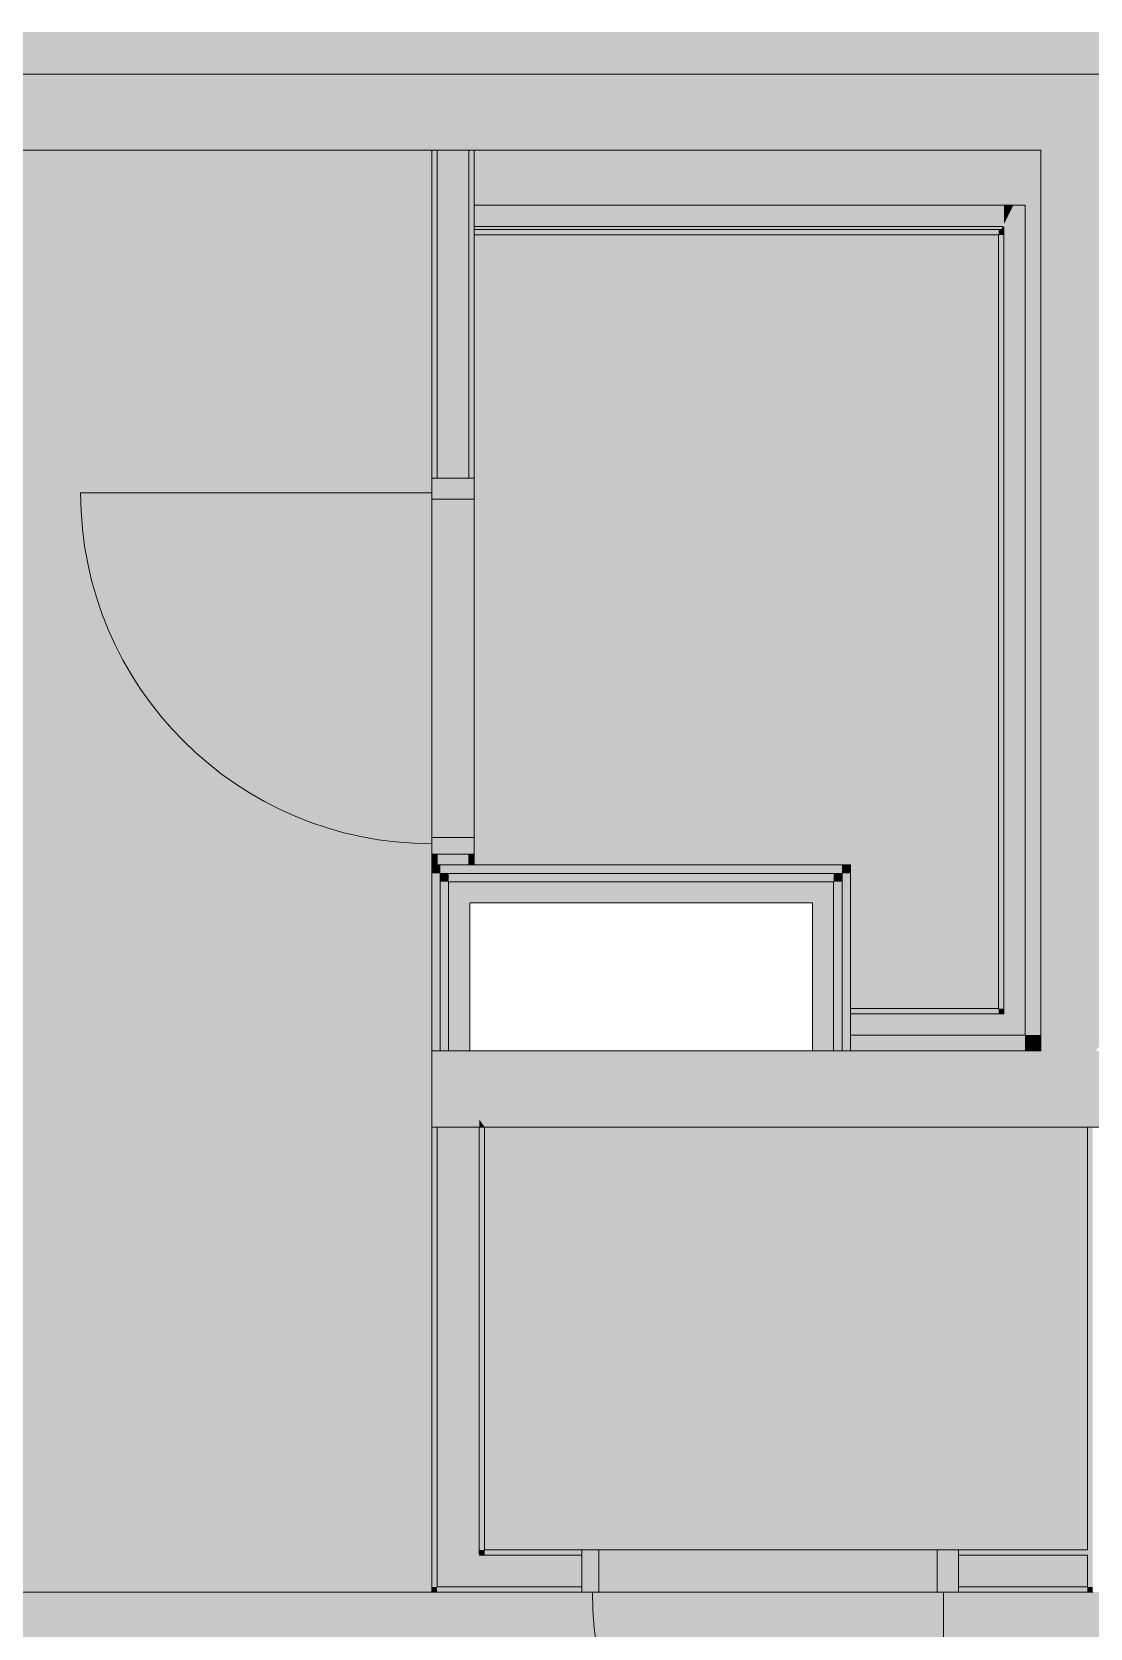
# Model space of a CAD drawing. Header units: metres. Extents: x -3.9 to 83, y -38 to 6.2.
# Drawn here: x 35.668 to 38.17, y -9.96 to -6.185 of the extents above; entities that cross this region are included whole.
import ezdxf

# ---------------------------------------------------------------- set-up
doc = ezdxf.new("R2010")
doc.units = ezdxf.units.M
doc.header["$MEASUREMENT"] = 0
doc.set_wipeout_variables(frame=1)
doc.linetypes.add('Schnittlinie', pattern=[0.006, 0.003, -0.0015, 0, -0.0015])
doc.linetypes.add('Wipeout_Contour', pattern=[1, 0, -1])
for name, color, linetype in [('0._Erdgeschoß PP Icon_1_0', 7, 'Continuous'), ('0._Erdgeschoß PP Icon_1_120 Wand Innen tragend', 7, 'Continuous'), ('0._Erdgeschoß PP Icon_1_130 Wand Innen', 7, 'Continuous'), ('0._Erdgeschoß PP Icon_1_135 Wand Vorsatzschale', 7, 'Continuous'), ('0._Erdgeschoß PP Icon_1_170 Schachtwände', 7, 'Continuous'), ('0._Erdgeschoß PP Icon_1_810 Raum', 7, 'Continuous'), ('0._Erdgeschoß PP Icon_1_815 Raumbegrenzung', 7, 'Continuous')]:
    doc.layers.add(name, color=color, linetype=linetype)

msp = doc.modelspace()

# ---------------------------------------------------------------- wipeouts: each hides what was drawn before it
at = {"color": 254, "linetype": 'Wipeout_Contour', "lineweight": 0, "ltscale": 193.488375}
msp.add_wipeout([(28.2051, 3.5109), (28.2051, -37.8391), (52.5858, -37.8391), (52.5858, 3.5109)], dxfattribs=at).dxf.layer = '0._Erdgeschoß PP Icon_1_0'

# ---------------------------------------------------------------- next in the draw order: hatches: boundary and pattern name
at = {"layer": '0._Erdgeschoß PP Icon_1_120 Wand Innen tragend', "linetype": 'Continuous', "lineweight": 0, "true_color": 0x000000}
for points in [[(32.1417, -6.1854), (32.1421, -6.2854), (40.1634, -6.2854), (40.1634, -6.1854)], [(40.1634, -6.2854), (32.1421, -6.2854), (32.1427, -6.4654), (40.1634, -6.4654)], [(38.183, -8.5954), (38.2334, -8.5254), (38.2334, -6.4654), (38.0534, -6.4654), (38.0534, -8.5954)], [(36.6259, -8.6134), (36.6134, -8.5954), (36.6134, -8.7754), (36.6259, -8.7754)], [(36.7384, -8.7754), (38.0534, -8.7754), (38.0534, -8.5954), (36.6134, -8.5954)], [(38.183, -8.5954), (38.0534, -8.7754), (38.2334, -8.7754), (38.2334, -8.5954)], [(38.183, -8.5954), (38.0534, -8.5954), (38.0534, -8.7754)], [(36.7259, -8.7754), (36.7259, -8.7574), (36.6259, -8.6134), (36.6259, -8.7754)], [(36.7384, -8.7754), (36.7259, -8.7574), (36.7259, -8.7754)], [(38.1759, -9.8629), (38.1759, -8.7754), (38.1634, -8.7754), (38.1634, -9.8629)], [(38.1759, -9.8629), (38.1634, -9.8754), (38.1759, -9.8754)], [(38.1634, -9.8629), (38.1634, -9.8754), (38.1759, -9.8629)]]:
    msp.add_hatch(color=18, dxfattribs=at).paths.add_polyline_path(points)
at = {"layer": '0._Erdgeschoß PP Icon_1_130 Wand Innen', "linetype": 'Continuous', "lineweight": 0, "true_color": 0x000000}
for points in [[(36.6134, -6.4654), (36.6134, -7.2404), (36.6259, -7.2404), (36.6259, -6.4654)], [(36.6259, -7.2404), (36.7009, -7.2404), (36.7009, -6.4654), (36.6259, -6.4654)], [(36.7009, -6.4654), (36.7009, -7.2404), (36.7134, -7.2404), (36.7134, -6.4654)], [(36.6134, -8.1554), (36.6259, -8.1554), (36.6259, -8.1304), (36.6134, -8.1304)], [(36.6259, -8.1304), (36.6259, -8.1554), (36.7009, -8.1554), (36.7009, -8.1304)], [(36.7134, -8.1304), (36.7009, -8.1304), (36.7009, -8.1554), (36.7134, -8.1554)], [(36.6259, -9.8629), (36.6259, -8.7754), (36.6134, -8.7754), (36.6134, -9.8629)], [(36.7227, -9.7879), (36.7259, -9.7854), (36.7259, -8.7754), (36.6259, -8.7754), (36.6259, -9.7879)], [(36.7384, -9.7754), (36.7384, -8.7754), (36.7259, -8.7754), (36.7259, -9.7754)], [(36.7384, -9.7754), (36.7259, -9.7854), (36.7259, -9.7879), (36.7384, -9.7879)], [(36.7259, -9.7854), (36.7384, -9.7754), (36.7259, -9.7754)], [(36.7384, -9.7754), (36.7384, -9.7879), (36.9684, -9.7879), (36.9684, -9.7754)], [(37.8584, -9.7879), (38.1634, -9.7879), (38.1634, -9.7754), (37.8584, -9.7754)], [(36.629, -9.8629), (36.7227, -9.7879), (36.6259, -9.7879), (36.6259, -9.8629)], [(36.7259, -9.7879), (36.7227, -9.7879), (36.629, -9.8629), (36.7259, -9.8629)], [(36.7259, -9.8629), (36.9684, -9.8629), (36.9684, -9.7879), (36.7259, -9.7879)], [(37.8584, -9.8629), (38.1634, -9.8629), (38.1634, -9.7879), (37.8584, -9.7879)], [(36.6134, -9.8629), (36.6134, -9.8754), (36.6259, -9.8654), (36.6259, -9.8629)], [(36.6134, -9.8754), (36.6259, -9.8754), (36.6259, -9.8654)], [(36.6259, -9.8654), (36.6259, -9.8754), (36.9684, -9.8754), (36.9684, -9.8629), (36.629, -9.8629)], [(38.1634, -9.8629), (37.8584, -9.8629), (37.8584, -9.8754), (38.1634, -9.8754)]]:
    msp.add_hatch(color=18, dxfattribs=at).paths.add_polyline_path(points)
at = {"layer": '0._Erdgeschoß PP Icon_1_130 Wand Innen', "linetype": 'Continuous', "lineweight": 13, "true_color": 0xf9f8f6}
for points in [[(36.7134, -7.2404), (36.6134, -7.2404), (36.6134, -8.1304), (36.7134, -8.1304)], [(37.8584, -9.7754), (36.9684, -9.7754), (36.9684, -9.8754), (37.8584, -9.8754)]]:
    msp.add_hatch(color=7, dxfattribs=at).paths.add_polyline_path(points)
at = {"layer": '0._Erdgeschoß PP Icon_1_130 Wand Innen', "linetype": 'Continuous', "lineweight": 0, "true_color": 0xffffff}
for points in [[(36.6134, -7.2404), (36.6134, -7.2904), (36.7134, -7.2904), (36.7134, -7.2404)], [(36.7134, -8.1304), (36.7134, -8.0904), (36.6134, -8.0904), (36.6134, -8.1304)], [(36.9684, -9.7754), (36.9684, -9.8754), (37.0084, -9.8754), (37.0084, -9.7754)], [(37.8584, -9.8754), (37.8584, -9.7754), (37.8084, -9.7754), (37.8084, -9.8754)]]:
    msp.add_hatch(color=7, dxfattribs=at).paths.add_polyline_path(points)
at = {"layer": '0._Erdgeschoß PP Icon_1_135 Wand Vorsatzschale', "linetype": 'Continuous', "lineweight": 0, "true_color": 0x000000}
for points in [[(38.0159, -6.4654), (36.7134, -6.4654), (36.7134, -6.5954), (37.9884, -6.5954), (38.0159, -6.5404)], [(38.0159, -6.5954), (38.0534, -6.5954), (38.0534, -6.4654), (38.0159, -6.5404)], [(38.0159, -6.4654), (38.0159, -6.5404), (38.0534, -6.4654)], [(38.0159, -6.5954), (38.0159, -6.5404), (37.9884, -6.5954)], [(37.9659, -6.5954), (36.7134, -6.5954), (36.7134, -6.6454), (37.9634, -6.6454), (37.9659, -6.6404)], [(38.0159, -6.6454), (38.0159, -6.5954), (37.9884, -6.5954), (37.9659, -6.6404), (37.9659, -6.6454)], [(37.9659, -6.6404), (37.9884, -6.5954), (37.9659, -6.5954)], [(38.0534, -8.5579), (38.0534, -6.5954), (38.0159, -6.5954), (38.0159, -8.5579)], [(36.7134, -6.6529), (37.9596, -6.6529), (37.9634, -6.6454), (36.7134, -6.6454)], [(37.9534, -6.6529), (36.7134, -6.6529), (36.7134, -6.6654), (37.9534, -6.6654)], [(37.9596, -6.6529), (37.9534, -6.6654), (37.9659, -6.6654), (37.9659, -6.6529)], [(37.9534, -6.6654), (37.9596, -6.6529), (37.9534, -6.6529)], [(37.9659, -8.4954), (37.9659, -6.6654), (37.9534, -6.6654), (37.9534, -8.4954)], [(37.9659, -6.6529), (37.9659, -6.6454), (37.9634, -6.6454), (37.9596, -6.6529)], [(38.0159, -8.5079), (38.0159, -6.6454), (37.9659, -6.6454), (37.9659, -8.5079)], [(37.9534, -8.4954), (37.6034, -8.4954), (37.6034, -8.5079), (37.9534, -8.5079)], [(37.9659, -8.5079), (37.6034, -8.5079), (37.6034, -8.5579), (37.9659, -8.5579)], [(37.9534, -8.4954), (37.9534, -8.5079), (37.9659, -8.5079)], [(37.9659, -8.4954), (37.9534, -8.4954), (37.9659, -8.5079)], [(37.9659, -8.5079), (37.9659, -8.5579), (38.0159, -8.5579)], [(38.0159, -8.5079), (37.9659, -8.5079), (38.0159, -8.5579)], [(38.0159, -8.5579), (37.6034, -8.5579), (37.6034, -8.5954), (38.0159, -8.5954)], [(38.0159, -8.5579), (38.0159, -8.5954), (38.0534, -8.5954)], [(38.0534, -8.5579), (38.0159, -8.5579), (38.0534, -8.5954)]]:
    msp.add_hatch(color=18, dxfattribs=at).paths.add_polyline_path(points)
at = {"layer": '0._Erdgeschoß PP Icon_1_170 Schachtwände', "linetype": 'Continuous', "lineweight": 0, "true_color": 0x000000}
for points in [[(36.6334, -8.1754), (36.6134, -8.1554), (36.6134, -8.1754)], [(36.6334, -8.1554), (36.6134, -8.1554), (36.6334, -8.1754)], [(36.6134, -8.1754), (36.6134, -8.5954), (36.6334, -8.5954), (36.6334, -8.1754)], [(36.6334, -8.1554), (36.6334, -8.1754), (37.5834, -8.1754), (37.5834, -8.1554)], [(36.6534, -8.1954), (36.6334, -8.1754), (36.6334, -8.1954)], [(36.6534, -8.1754), (36.6334, -8.1754), (36.6534, -8.1954)], [(36.6534, -8.1754), (36.6534, -8.1954), (37.5634, -8.1954), (37.5634, -8.1754)], [(37.5634, -8.1954), (37.5834, -8.1954), (37.5834, -8.1754)], [(37.5634, -8.1754), (37.5634, -8.1954), (37.5834, -8.1754)], [(37.5834, -8.1754), (37.6034, -8.1754), (37.6034, -8.1554)], [(37.5834, -8.1554), (37.5834, -8.1754), (37.6034, -8.1554)], [(37.5834, -8.1754), (37.5834, -8.5954), (37.6034, -8.5954), (37.6034, -8.1754)], [(36.6334, -8.1954), (36.6334, -8.5954), (36.6534, -8.5954), (36.6534, -8.1954)], [(36.7034, -8.2454), (36.6534, -8.1954), (36.6534, -8.2454)], [(36.7034, -8.1954), (36.6534, -8.1954), (36.7034, -8.2454)], [(36.7034, -8.2454), (37.5134, -8.2454), (37.5134, -8.1954), (36.7034, -8.1954)], [(37.5134, -8.2454), (37.5634, -8.2454), (37.5634, -8.1954)], [(37.5134, -8.2454), (37.5634, -8.1954), (37.5134, -8.1954)], [(37.5634, -8.1954), (37.5634, -8.5954), (37.5834, -8.5954), (37.5834, -8.1954)], [(36.6534, -8.2454), (36.6534, -8.5954), (36.7034, -8.5954), (36.7034, -8.2454)], [(37.5134, -8.2454), (37.5134, -8.5954), (37.5634, -8.5954), (37.5634, -8.2454)]]:
    msp.add_hatch(color=18, dxfattribs=at).paths.add_polyline_path(points)
at = {"layer": '0._Erdgeschoß PP Icon_1_810 Raum', "linetype": 'Continuous', "lineweight": 13, "true_color": 0xf9f8f6}
for points in [[(34.8534, -6.4654), (34.8534, -8.5954), (35.5534, -8.5954), (35.5534, -8.7754), (35.5534, -9.8754), (36.6134, -9.8754), (36.6134, -8.7754), (36.6134, -8.1554), (36.6134, -6.4654)], [(37.9534, -8.4954), (37.9534, -6.6654), (36.7134, -6.6654), (36.7134, -8.1554), (37.6034, -8.1554), (37.6034, -8.4954)], [(36.7384, -8.7754), (36.7384, -9.7754), (38.1634, -9.7754), (38.1634, -8.7754), (38.0534, -8.7754)], [(35.5534, -9.8754), (35.5534, -11.0754), (37.8734, -11.0754), (38.4034, -11.0754), (38.4034, -9.8754), (38.1634, -9.8754), (36.6134, -9.8754)]]:
    msp.add_hatch(color=7, dxfattribs=at).paths.add_polyline_path(points)

# ---------------------------------------------------------------- next in the draw order: linework, layer by layer
at = {"layer": '0._Erdgeschoß PP Icon_1_120 Wand Innen tragend', "color": 7, "linetype": 'Continuous', "lineweight": 18, "ltscale": 1000}
msp.add_line((40.1634, -6.2854), (32.1421, -6.2854), dxfattribs=at)
at = {"layer": '0._Erdgeschoß PP Icon_1_120 Wand Innen tragend', "color": 7, "linetype": 'Continuous', "lineweight": 18, "ltscale": 1000, "flags": 128}
for points in [[(32.1427, -6.4654), (38.0534, -6.4654)], [(38.0534, -6.4654), (38.0534, -8.5954)], [(38.0534, -8.5954), (36.6134, -8.5954)], [(36.7384, -8.7754), (38.0534, -8.7754)], [(38.0534, -8.7754), (38.2334, -8.7754)]]:
    msp.add_lwpolyline(points, dxfattribs=at)
at = {"layer": '0._Erdgeschoß PP Icon_1_120 Wand Innen tragend', "color": 7, "linetype": 'Continuous', "lineweight": 13, "ltscale": 1000, "flags": 128}
for points in [[(38.1634, -8.7754), (38.1759, -8.7754)], [(38.1634, -8.7754), (38.1634, -9.7754)], [(38.1634, -9.7879), (38.1634, -9.8629)], [(38.1634, -9.8754), (38.1759, -9.8754)]]:
    msp.add_lwpolyline(points, dxfattribs=at)
at = {"layer": '0._Erdgeschoß PP Icon_1_130 Wand Innen', "color": 7, "linetype": 'Continuous', "lineweight": 18, "ltscale": 1000}
for p, q in [((36.6259, -6.4654), (36.6259, -7.2404)), ((36.7009, -7.2404), (36.7009, -6.4654)), ((36.6259, -7.2404), (36.6134, -7.2404)), ((36.6259, -7.2404), (36.6134, -7.2404)), ((36.6259, -7.2404), (36.6134, -7.2404)), ((36.7009, -7.2404), (36.6259, -7.2404)), ((36.7009, -7.2404), (36.6259, -7.2404)), ((36.7009, -7.2404), (36.6259, -7.2404)), ((36.7134, -7.2404), (36.7009, -7.2404)), ((36.7134, -7.2404), (36.7009, -7.2404)), ((36.7134, -7.2404), (36.7009, -7.2404)), ((36.6259, -8.1304), (36.6134, -8.1304)), ((36.6259, -8.1304), (36.6134, -8.1304)), ((36.6259, -8.1304), (36.6134, -8.1304)), ((36.6259, -8.1304), (36.6259, -8.1554)), ((36.7009, -8.1304), (36.6259, -8.1304)), ((36.7009, -8.1304), (36.6259, -8.1304)), ((36.7009, -8.1304), (36.6259, -8.1304)), ((36.7009, -8.1554), (36.7009, -8.1304)), ((36.7134, -8.1304), (36.7009, -8.1304)), ((36.7134, -8.1304), (36.7009, -8.1304)), ((36.7134, -8.1304), (36.7009, -8.1304)), ((36.6259, -8.7754), (36.6134, -8.7754)), ((36.6259, -8.7754), (36.6134, -8.7754)), ((36.6259, -8.7754), (36.7259, -8.7754)), ((36.6259, -8.7754), (36.6259, -9.7879)), ((36.6259, -8.7754), (36.7259, -8.7754)), ((36.7259, -8.7754), (36.7384, -8.7754)), ((36.7259, -9.7854), (36.7259, -8.7754)), ((36.7259, -8.7754), (36.7384, -8.7754)), ((36.9684, -9.7754), (36.9684, -9.7879)), ((36.9684, -9.7754), (36.9684, -9.7879)), ((36.9684, -9.7754), (36.9684, -9.7879)), ((37.8584, -9.7754), (37.8584, -9.7879)), ((37.8584, -9.7754), (37.8584, -9.7879)), ((37.8584, -9.7754), (37.8584, -9.7879)), ((36.6259, -9.7879), (36.6259, -9.8629)), ((36.7259, -9.7879), (36.7384, -9.7879)), ((36.7259, -9.7879), (36.7384, -9.7879)), ((36.9684, -9.7879), (36.7384, -9.7879)), ((36.9684, -9.7879), (36.9684, -9.8629)), ((36.9684, -9.7879), (36.9684, -9.8629)), ((36.9684, -9.7879), (36.9684, -9.8629)), ((38.1634, -9.7879), (37.8584, -9.7879)), ((37.8584, -9.7879), (37.8584, -9.8629)), ((37.8584, -9.7879), (37.8584, -9.8629)), ((37.8584, -9.7879), (37.8584, -9.8629)), ((36.6259, -9.8629), (36.629, -9.8629)), ((36.6259, -9.8629), (36.629, -9.8629)), ((36.629, -9.8629), (36.7259, -9.8629)), ((36.629, -9.8629), (36.7259, -9.8629)), ((36.7259, -9.8629), (36.9684, -9.8629)), ((36.9684, -9.8629), (36.9684, -9.8754)), ((36.9684, -9.8629), (36.9684, -9.8754)), ((36.9684, -9.8629), (36.9684, -9.8754)), ((37.8584, -9.8629), (38.1634, -9.8629)), ((37.8584, -9.8629), (37.8584, -9.8754)), ((37.8584, -9.8629), (37.8584, -9.8754)), ((37.8584, -9.8629), (37.8584, -9.8754))]:
    msp.add_line(p, q, dxfattribs=at)
at = {"layer": '0._Erdgeschoß PP Icon_1_130 Wand Innen', "color": 7, "linetype": 'Schnittlinie', "lineweight": 13, "ltscale": 1000}
for p, q in [((36.6134, -8.1304), (36.6134, -7.2404)), ((36.7134, -8.1304), (36.7134, -7.2404)), ((36.9684, -9.7754), (37.8584, -9.7754)), ((36.9684, -9.8754), (37.8584, -9.8754))]:
    msp.add_line(p, q, dxfattribs=at)
at = {"layer": '0._Erdgeschoß PP Icon_1_130 Wand Innen', "color": 8, "linetype": 'Continuous', "lineweight": 13, "ltscale": 1000}
for p, q in [((36.6134, -7.2404), (36.6134, -7.2904)), ((36.7134, -7.2404), (36.6134, -7.2404)), ((36.7134, -7.2904), (36.7134, -7.2404)), ((36.6134, -7.2904), (36.7134, -7.2904)), ((36.7134, -8.0904), (36.6134, -8.0904)), ((36.6134, -8.0904), (36.6134, -8.1304)), ((36.7134, -8.1304), (36.7134, -8.0904)), ((36.6134, -8.1304), (36.7134, -8.1304)), ((36.9684, -9.7754), (37.0084, -9.7754)), ((36.9684, -9.8754), (36.9684, -9.7754)), ((37.0084, -9.7754), (37.0084, -9.8754)), ((37.8084, -9.8754), (37.8084, -9.7754)), ((37.8084, -9.7754), (37.8584, -9.7754)), ((37.8584, -9.7754), (37.8584, -9.8754)), ((37.0084, -9.8754), (36.9684, -9.8754)), ((37.8584, -9.8754), (37.8084, -9.8754))]:
    msp.add_line(p, q, dxfattribs=at)
at = {"layer": '0._Erdgeschoß PP Icon_1_130 Wand Innen', "color": 8, "linetype": 'Continuous', "lineweight": 0, "ltscale": 1000}
for p, q in [((36.6134, -7.2754), (35.7834, -7.2754)), ((37.8234, -9.8754), (37.8234, -10.7054))]:
    msp.add_line(p, q, dxfattribs=at)
at = {"layer": '0._Erdgeschoß PP Icon_1_130 Wand Innen', "color": 7, "linetype": 'Continuous', "lineweight": 18, "ltscale": 1000, "flags": 128}
for points in [[(36.7134, -6.4654), (36.6134, -6.4654)], [(36.6134, -6.4654), (36.6134, -7.2404)], [(36.7134, -7.2404), (36.7134, -6.4654)], [(36.6134, -8.1304), (36.6134, -8.1554)], [(36.7134, -8.1554), (36.7134, -8.1304)], [(36.6134, -8.1554), (36.7134, -8.1554)], [(36.6134, -8.5954), (36.6134, -8.7754)], [(36.6134, -8.7754), (36.6134, -9.8754)], [(36.7384, -9.7754), (36.7384, -8.7754)], [(36.9684, -9.7754), (36.7384, -9.7754)], [(38.1634, -9.7754), (37.8584, -9.7754)], [(38.1634, -9.8629), (38.1634, -9.7879)], [(36.6134, -9.8754), (36.6259, -9.8754)], [(36.6259, -9.8754), (36.9684, -9.8754)], [(37.8584, -9.8754), (38.1634, -9.8754)]]:
    msp.add_lwpolyline(points, dxfattribs=at)
at = {"layer": '0._Erdgeschoß PP Icon_1_130 Wand Innen', "color": 8, "linetype": 'Continuous', "lineweight": 0, "ltscale": 1000}
for centre in [(36.6134, -7.2754), (37.8234, -9.8754)]:
    msp.add_arc(centre, 0.83, 180, 270, dxfattribs=at)
at = {"layer": '0._Erdgeschoß PP Icon_1_135 Wand Vorsatzschale', "color": 7, "linetype": 'Continuous', "lineweight": 18, "ltscale": 1000}
for p, q in [((36.7134, -6.5954), (37.9884, -6.5954)), ((37.9884, -6.5954), (38.0159, -6.5954)), ((38.0159, -6.6454), (38.0159, -6.5954)), ((38.0159, -6.6454), (38.0159, -6.5954)), ((36.7134, -6.6454), (37.9634, -6.6454)), ((36.7134, -6.6529), (37.9596, -6.6529)), ((37.9659, -6.6529), (37.9596, -6.6529)), ((37.9659, -6.6529), (37.9659, -6.6454)), ((37.9659, -6.6529), (37.9659, -6.6454)), ((37.9659, -6.6654), (37.9659, -6.6529)), ((37.9659, -6.6654), (37.9659, -6.6529)), ((37.9659, -6.6654), (37.9659, -8.5079)), ((38.0159, -8.5079), (38.0159, -6.6454)), ((37.9534, -8.5079), (37.6034, -8.5079)), ((37.9534, -8.5079), (37.9659, -8.5079)), ((37.9534, -8.5079), (37.9659, -8.5079)), ((38.0159, -8.5579), (38.0159, -8.5079)), ((37.6034, -8.5579), (37.9659, -8.5579)), ((37.9659, -8.5579), (38.0159, -8.5579)), ((37.9659, -8.5579), (38.0159, -8.5579))]:
    msp.add_line(p, q, dxfattribs=at)
at = {"layer": '0._Erdgeschoß PP Icon_1_135 Wand Vorsatzschale', "color": 7, "linetype": 'Continuous', "lineweight": 18, "ltscale": 1000, "flags": 128}
for points in [[(38.0534, -6.4654), (36.7134, -6.4654)], [(36.7134, -6.5954), (36.7134, -6.4654)], [(38.0534, -6.4654), (38.0534, -6.5954)], [(36.7134, -6.6454), (36.7134, -6.5954)], [(38.0534, -8.5954), (38.0534, -6.5954)], [(36.7134, -6.6529), (36.7134, -6.6454)], [(36.7134, -6.6654), (36.7134, -6.6529)], [(36.7134, -6.6654), (37.9534, -6.6654)], [(37.9534, -6.6654), (37.9534, -8.4954)], [(37.9534, -8.4954), (37.6034, -8.4954)], [(37.6034, -8.4954), (37.6034, -8.5079)], [(37.6034, -8.5079), (37.6034, -8.5579)], [(37.6034, -8.5579), (37.6034, -8.5954)], [(37.6034, -8.5954), (38.0159, -8.5954)], [(38.0534, -8.5954), (38.0159, -8.5954)]]:
    msp.add_lwpolyline(points, dxfattribs=at)
at = {"layer": '0._Erdgeschoß PP Icon_1_170 Schachtwände', "color": 7, "linetype": 'Continuous', "lineweight": 18, "ltscale": 1000}
for p, q in [((36.6534, -8.1754), (36.6334, -8.1754)), ((36.6334, -8.1754), (36.6334, -8.1954)), ((37.5634, -8.1754), (36.6534, -8.1754)), ((37.5834, -8.1754), (37.5634, -8.1754)), ((37.5834, -8.1954), (37.5834, -8.1754)), ((36.6334, -8.1954), (36.6334, -8.5954)), ((36.6534, -8.1954), (36.6534, -8.2454)), ((36.7034, -8.1954), (36.6534, -8.1954)), ((36.6534, -8.1954), (36.6534, -8.2454)), ((37.5134, -8.1954), (36.7034, -8.1954)), ((37.5634, -8.1954), (37.5134, -8.1954)), ((37.5634, -8.2454), (37.5634, -8.1954)), ((37.5634, -8.2454), (37.5634, -8.1954)), ((37.5834, -8.5954), (37.5834, -8.1954)), ((36.6534, -8.2454), (36.6534, -8.5954)), ((37.5634, -8.5954), (37.5634, -8.2454))]:
    msp.add_line(p, q, dxfattribs=at)
at = {"layer": '0._Erdgeschoß PP Icon_1_170 Schachtwände', "color": 7, "linetype": 'Continuous', "lineweight": 18, "ltscale": 1000, "flags": 128}
for points in [[(36.6134, -8.1554), (36.6134, -8.1754)], [(37.6034, -8.1554), (36.6134, -8.1554)], [(36.6134, -8.1754), (36.6134, -8.5954)], [(37.6034, -8.1554), (37.6034, -8.1754)], [(37.6034, -8.5954), (37.6034, -8.1754)], [(36.7034, -8.2454), (37.5134, -8.2454)], [(36.7034, -8.5954), (36.7034, -8.2454)], [(37.5134, -8.2454), (37.5134, -8.5954)], [(36.6134, -8.5954), (36.6334, -8.5954)], [(36.6334, -8.5954), (36.6534, -8.5954)], [(36.6534, -8.5954), (36.7034, -8.5954)], [(37.5634, -8.5954), (37.5134, -8.5954)], [(37.5834, -8.5954), (37.5634, -8.5954)], [(37.6034, -8.5954), (37.5834, -8.5954)]]:
    msp.add_lwpolyline(points, dxfattribs=at)
at = {"layer": '0._Erdgeschoß PP Icon_1_815 Raumbegrenzung', "color": 8, "linetype": 'Continuous', "lineweight": 13, "ltscale": 1000}
msp.add_line((35.4534, -9.8754), (36.6134, -9.8754), dxfattribs=at)

doc.saveas('drawing.dxf')
